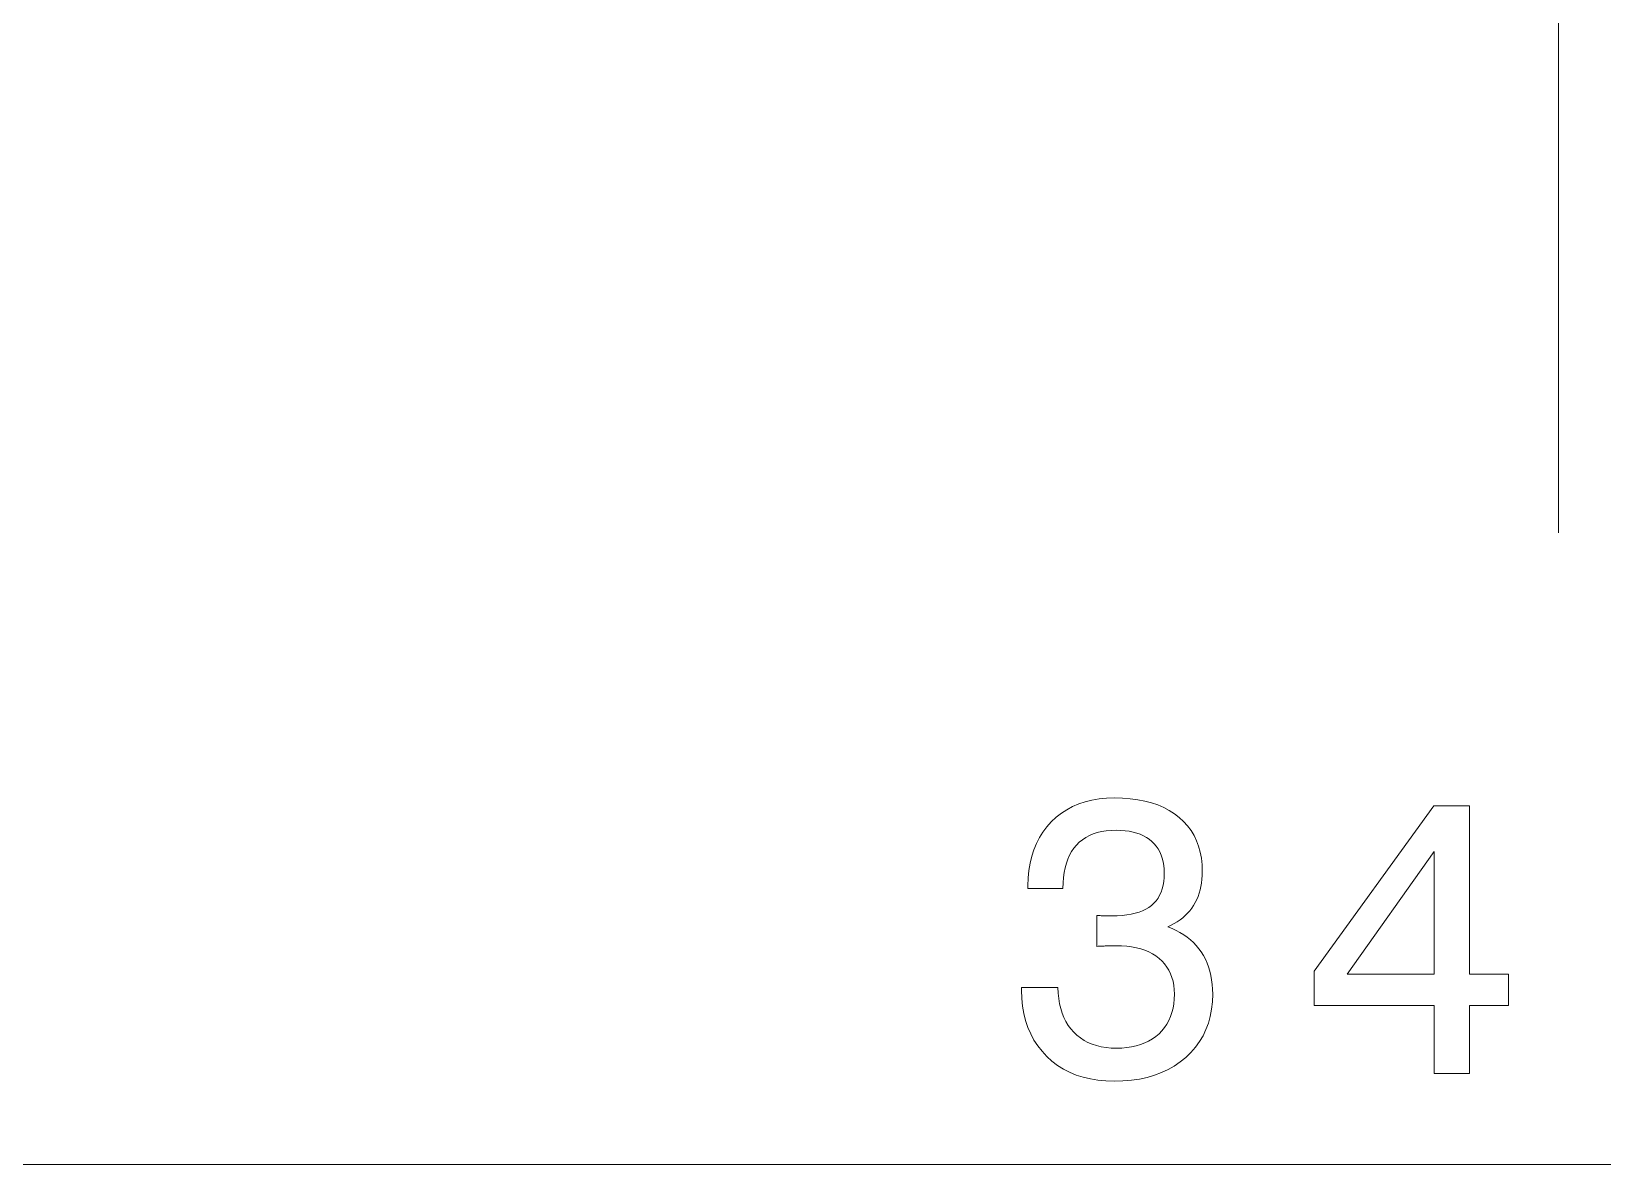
# Model space of a CAD drawing. Extents: x 5 to 409, y 5 to 583.
# Drawn here: x 245.27 to 262.5, y 308.72 to 321.14 of the extents above; entities that cross this region are included whole.
import ezdxf

# ---------------------------------------------------------------- set-up
doc = ezdxf.new("R2010")
doc.units = 0
doc.linetypes.add('CENTERX2', pattern=[20.32, 12.7, -2.54, 2.54, -2.54])
doc.layers.add('CENTERLINE', color=4, linetype='CENTERX2', lineweight=25)
doc.layers.add('DIMENSIONS', color=2, linetype='Continuous', lineweight=25)

msp = doc.modelspace()

# ---------------------------------------------------------------- linework, layer by layer
at = {"layer": 'CENTERLINE', "lineweight": 18}
msp.add_line((262.014, 315.646), (262.014, 359.956), dxfattribs=at)
at = {"layer": 'DIMENSIONS', "lineweight": 13}
msp.add_line((230.269, 308.719), (293.76, 308.719), dxfattribs=at)
for points in [[(256.126, 310.66), (256.525, 310.66), (256.528, 310.598), (256.534, 310.539), (256.543, 310.483), (256.556, 310.43), (256.571, 310.379), (256.59, 310.331), (256.613, 310.287), (256.638, 310.245), (256.667, 310.206), (256.699, 310.17), (256.733, 310.137), (256.771, 310.107), (256.811, 310.081), (256.854, 310.058), (256.9, 310.039), (256.948, 310.023), (256.999, 310.011), (257.052, 310.003), (257.109, 309.997), (257.168, 309.996), (257.225, 309.997), (257.281, 310.002), (257.333, 310.01), (257.384, 310.021), (257.431, 310.035), (257.477, 310.053), (257.519, 310.073), (257.56, 310.097), (257.597, 310.124), (257.633, 310.154), (257.665, 310.187), (257.694, 310.222), (257.719, 310.259), (257.741, 310.299), (257.76, 310.341), (257.775, 310.386), (257.787, 310.433), (257.795, 310.482), (257.801, 310.534), (257.802, 310.588), (257.801, 310.637), (257.796, 310.684), (257.787, 310.729), (257.775, 310.771), (257.76, 310.811), (257.742, 310.849), (257.72, 310.885), (257.695, 310.919), (257.666, 310.95), (257.635, 310.979), (257.6, 311.006), (257.562, 311.03), (257.522, 311.051), (257.479, 311.069), (257.433, 311.084), (257.385, 311.097), (257.333, 311.107), (257.279, 311.114), (257.223, 311.118), (257.163, 311.119), (257.155, 311.119), (257.146, 311.119), (257.138, 311.119), (257.129, 311.119), (257.12, 311.119), (257.111, 311.119), (257.102, 311.118), (257.093, 311.118), (257.084, 311.118), (257.075, 311.117), (257.065, 311.117), (257.055, 311.116), (257.044, 311.116), (257.033, 311.115), (257.021, 311.115), (257.009, 311.114), (256.995, 311.113), (256.982, 311.113), (256.967, 311.112), (256.953, 311.111), (256.953, 311.45), (256.962, 311.45), (256.971, 311.45), (256.98, 311.449), (256.989, 311.449), (256.998, 311.448), (257.007, 311.448), (257.015, 311.448), (257.024, 311.448), (257.033, 311.447), (257.041, 311.447), (257.05, 311.447), (257.058, 311.447), (257.066, 311.447), (257.074, 311.447), (257.082, 311.446), (257.089, 311.446), (257.097, 311.446), (257.105, 311.446), (257.112, 311.446), (257.119, 311.446), (257.176, 311.447), (257.23, 311.451), (257.28, 311.456), (257.328, 311.465), (257.372, 311.475), (257.414, 311.487), (257.453, 311.502), (257.488, 311.52), (257.521, 311.539), (257.55, 311.561), (257.577, 311.585), (257.601, 311.612), (257.622, 311.641), (257.64, 311.672), (257.655, 311.706), (257.668, 311.743), (257.678, 311.781), (257.685, 311.822), (257.689, 311.866), (257.69, 311.912), (257.689, 311.957), (257.685, 311.999), (257.678, 312.039), (257.669, 312.077), (257.657, 312.113), (257.642, 312.147), (257.624, 312.179), (257.603, 312.209), (257.58, 312.236), (257.555, 312.262), (257.526, 312.285), (257.495, 312.306), (257.462, 312.324), (257.427, 312.34), (257.389, 312.354), (257.348, 312.365), (257.306, 312.373), (257.261, 312.379), (257.213, 312.383), (257.163, 312.384), (257.107, 312.383), (257.054, 312.378), (257.004, 312.37), (256.956, 312.358), (256.911, 312.344), (256.869, 312.326), (256.83, 312.305), (256.793, 312.28), (256.759, 312.253), (256.728, 312.222), (256.7, 312.188), (256.675, 312.151), (256.652, 312.111), (256.633, 312.068), (256.617, 312.022), (256.603, 311.973), (256.593, 311.92), (256.585, 311.865), (256.581, 311.807), (256.579, 311.745), (256.196, 311.745), (256.196, 311.775), (256.198, 311.861), (256.206, 311.944), (256.219, 312.023), (256.237, 312.099), (256.26, 312.171), (256.288, 312.239), (256.321, 312.304), (256.36, 312.365), (256.403, 312.423), (256.452, 312.477), (256.505, 312.527), (256.562, 312.571), (256.622, 312.61), (256.685, 312.644), (256.753, 312.673), (256.823, 312.697), (256.898, 312.715), (256.976, 312.728), (257.057, 312.736), (257.142, 312.738), (257.232, 312.736), (257.318, 312.73), (257.4, 312.719), (257.477, 312.704), (257.55, 312.685), (257.619, 312.662), (257.685, 312.634), (257.745, 312.602), (257.802, 312.566), (257.855, 312.526), (257.903, 312.481), (257.946, 312.434), (257.984, 312.383), (258.017, 312.328), (258.045, 312.27), (258.067, 312.209), (258.085, 312.145), (258.098, 312.077), (258.105, 312.006), (258.108, 311.931), (258.107, 311.888), (258.104, 311.847), (258.099, 311.806), (258.093, 311.767), (258.084, 311.73), (258.073, 311.693), (258.061, 311.658), (258.047, 311.624), (258.03, 311.591), (258.012, 311.56), (257.992, 311.53), (257.97, 311.501), (257.946, 311.474), (257.921, 311.449), (257.893, 311.424), (257.864, 311.402), (257.833, 311.381), (257.8, 311.361), (257.765, 311.343), (257.728, 311.326), (257.776, 311.307), (257.821, 311.287), (257.863, 311.264), (257.904, 311.239), (257.942, 311.213), (257.977, 311.184), (258.011, 311.153), (258.041, 311.121), (258.07, 311.086), (258.096, 311.05), (258.12, 311.011), (258.141, 310.971), (258.16, 310.929), (258.177, 310.886), (258.19, 310.841), (258.202, 310.793), (258.21, 310.745), (258.217, 310.694), (258.221, 310.642), (258.222, 310.588), (258.219, 310.503), (258.21, 310.422), (258.195, 310.344), (258.175, 310.27), (258.148, 310.199), (258.116, 310.131), (258.077, 310.067), (258.033, 310.006), (257.983, 309.948), (257.927, 309.894), (257.866, 309.845), (257.801, 309.8), (257.732, 309.761), (257.659, 309.727), (257.583, 309.698), (257.503, 309.675), (257.418, 309.657), (257.33, 309.643), (257.238, 309.636), (257.142, 309.633), (257.051, 309.636), (256.964, 309.644), (256.881, 309.658), (256.801, 309.677), (256.725, 309.701), (256.653, 309.731), (256.585, 309.766), (256.52, 309.807), (256.459, 309.853), (256.402, 309.905), (256.35, 309.961), (256.303, 310.021), (256.262, 310.085), (256.226, 310.152), (256.195, 310.222), (256.17, 310.297), (256.151, 310.375), (256.137, 310.456), (256.129, 310.541), (256.126, 310.63)], [(260.65, 309.719), (260.65, 310.462), (259.333, 310.462), (259.333, 310.841), (260.646, 312.652), (261.038, 312.652), (261.038, 310.807), (261.466, 310.807), (261.466, 310.462), (261.038, 310.462), (261.038, 309.719)], [(259.695, 310.807), (260.65, 310.807), (260.65, 312.15)]]:
    msp.add_lwpolyline(points, close=True, dxfattribs=at)

doc.saveas('drawing.dxf')
